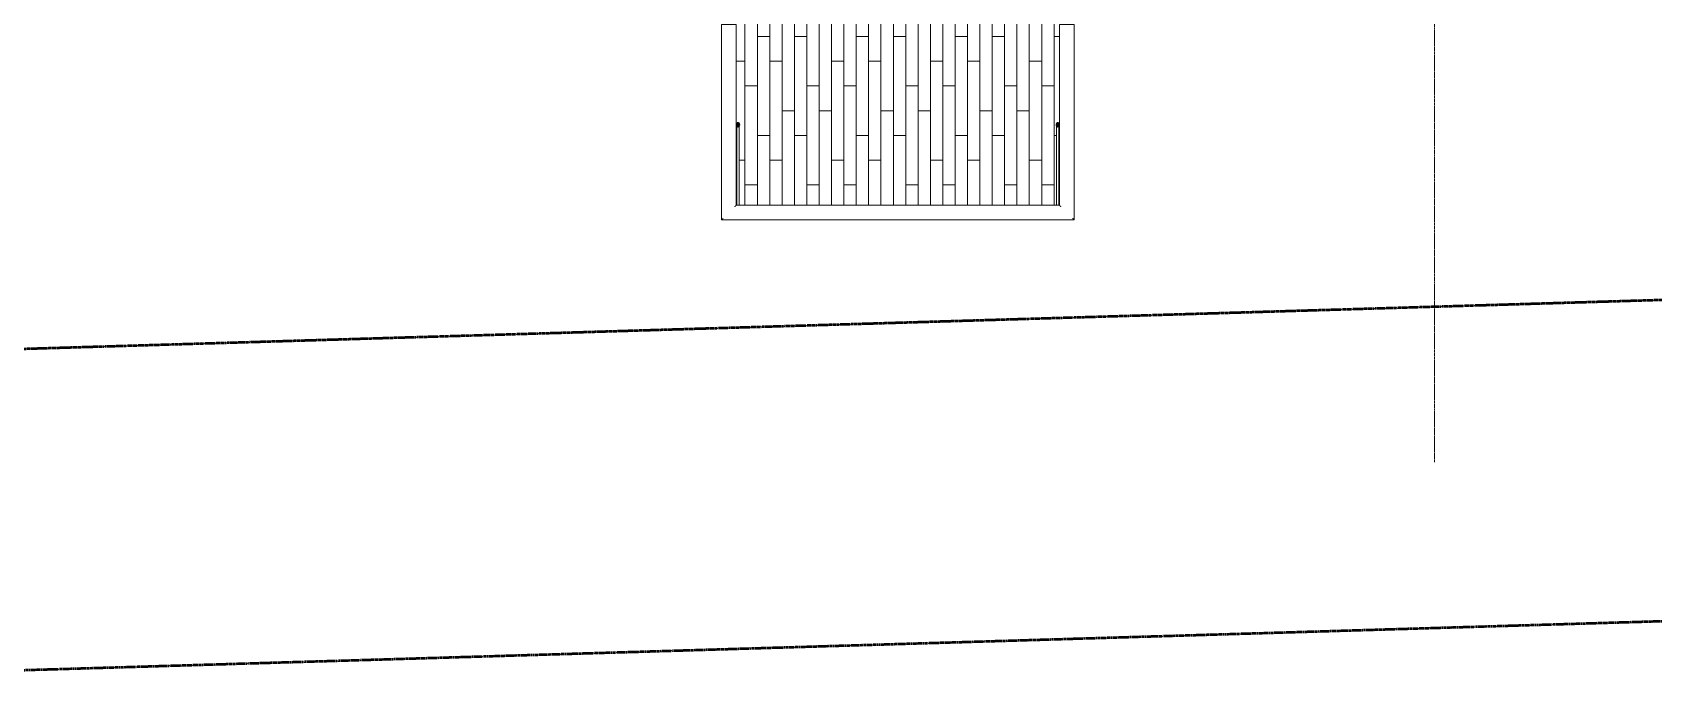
# Model space of a CAD drawing. Header units: inches. Extents: x -4235 to -464, y 9767 to 12463.
# Drawn here: x -3935 to -3410, y 9767 to 9975 of the extents above; entities that cross this region are included whole.
import ezdxf

# ---------------------------------------------------------------- set-up
doc = ezdxf.new("R2010")
doc.units = ezdxf.units.IN
doc.header["$MEASUREMENT"] = 0
for name, pattern in [('Dash 1_16_', [0.125, 0.0625, -0.0625]), ('Double Dash 3_8_', [1, 0.375, -0.125, 0.125, -0.125, 0.125, -0.125]), ('Grid Line 1_2_', [0.875, 0.5, -0.125, 0.125, -0.125])]:
    doc.linetypes.add(name, pattern=pattern)
for name, color, linetype, lineweight in [('A-FLOR-HRAL', 11, 'Continuous', 9), ('A-FLOR-PATT-1', 9, 'Continuous', 9), ('A-WALL-4', 113, 'Continuous', 50), ('A-WALL-5', 113, 'Continuous', 9), ('C-PROP-LINE', 91, 'Double Dash 3_8_', 50), ('C-PROP-LINE-1', 91, 'Dash 1_16_', 50), ('S-GRID-1', 1, 'Grid Line 1_2_', 9)]:
    doc.layers.add(name, color=color, linetype=linetype, lineweight=lineweight)

# ---------------------------------------------------------------- blocks, each defined once
blk = doc.blocks.new('Railing - Baluster_01-2700443-BACKGROUND - 3RD FLOOR')
at = {"layer": 'A-FLOR-HRAL'}
for p, q in [((-0.59, 1.18), (0.59, 1.18)), ((-0.59, 0.59), (-0.59, 1.18)), ((0.59, 1.18), (0.59, 0.59))]:
    blk.add_line(p, q, dxfattribs=at)
blk = doc.blocks.new('Railing - Railing-2700304-BACKGROUND - 3RD FLOOR')
at = {"layer": 'A-FLOR-HRAL'}
for p, q in [((-3711.97, 9977.83), (-3711.97, 9914.58)), ((-3711.97, 9977.83), (-3711.5, 9977.83)), ((-3711.5, 9977.83), (-3707.72, 9977.83)), ((-3707.72, 9977.83), (-3707.25, 9977.83)), ((-3707.25, 9919.3), (-3707.25, 9977.83)), ((-3602.65, 9977.83), (-3602.65, 9919.3)), ((-3602.65, 9977.83), (-3602.18, 9977.83)), ((-3602.18, 9977.83), (-3598.4, 9977.83)), ((-3598.4, 9977.83), (-3597.92, 9977.83)), ((-3597.92, 9914.58), (-3597.92, 9977.83)), ((-3602.65, 9919.3), (-3707.25, 9919.3)), ((-3711.97, 9914.58), (-3597.92, 9914.58))]:
    blk.add_line(p, q, dxfattribs=at)
for points, knots in [([(-3707.72, 9918.83), (-3707.68, 9918.87), (-3707.62, 9918.93), (-3707.54, 9919.01), (-3707.49, 9919.06), (-3707.46, 9919.09), (-3707.42, 9919.13), (-3707.39, 9919.16), (-3707.37, 9919.18), (-3707.34, 9919.21), (-3707.31, 9919.24), (-3707.28, 9919.27), (-3707.26, 9919.29), (-3707.25, 9919.3), (-3707.25, 9919.3)], [0, 0, 0, 0, 0.166667, 0.25, 0.333333, 0.375, 0.416667, 0.5, 0.541667, 0.583333, 0.666667, 0.75, 0.833333, 1, 1, 1, 1]), ([(-3602.18, 9918.83), (-3602.22, 9918.87), (-3602.28, 9918.93), (-3602.36, 9919.01), (-3602.4, 9919.06), (-3602.44, 9919.09), (-3602.47, 9919.13), (-3602.5, 9919.16), (-3602.53, 9919.18), (-3602.56, 9919.21), (-3602.59, 9919.24), (-3602.61, 9919.27), (-3602.64, 9919.29), (-3602.65, 9919.3), (-3602.65, 9919.3)], [0, 0, 0, 0, 0.166667, 0.25, 0.333333, 0.375, 0.416667, 0.5, 0.541667, 0.583333, 0.666667, 0.75, 0.833333, 1, 1, 1, 1]), ([(-3711.97, 9914.58), (-3711.97, 9914.58), (-3711.96, 9914.59), (-3711.94, 9914.61), (-3711.91, 9914.64), (-3711.88, 9914.67), (-3711.86, 9914.69), (-3711.83, 9914.72), (-3711.79, 9914.76), (-3711.75, 9914.8), (-3711.71, 9914.84), (-3711.67, 9914.88), (-3711.6, 9914.95), (-3711.54, 9915.01), (-3711.5, 9915.05)], [0, 0, 0, 0, 0.166667, 0.25, 0.333333, 0.416667, 0.458333, 0.5, 0.583333, 0.666667, 0.708333, 0.75, 0.833333, 1, 1, 1, 1]), ([(-3597.92, 9914.58), (-3597.92, 9914.58), (-3597.93, 9914.59), (-3597.96, 9914.61), (-3597.99, 9914.64), (-3598.01, 9914.67), (-3598.04, 9914.69), (-3598.07, 9914.72), (-3598.11, 9914.76), (-3598.15, 9914.8), (-3598.19, 9914.84), (-3598.22, 9914.88), (-3598.29, 9914.95), (-3598.35, 9915.01), (-3598.4, 9915.05)], [0, 0, 0, 0, 0.166667, 0.25, 0.333333, 0.416667, 0.458333, 0.5, 0.583333, 0.666667, 0.708333, 0.75, 0.833333, 1, 1, 1, 1])]:
    blk.add_open_spline(points, degree=3, knots=knots, dxfattribs=at)
blk.add_blockref('Railing - Baluster_01-2700443-BACKGROUND - 3RD FLOOR', (-3709.61, 9977.24))
blk = doc.blocks.new('Walls 55 - Walls 1-2574104-BACKGROUND - 3RD FLOOR')
at = {"layer": 'A-WALL-4', "flags": 128}
for points in [[(-3706.32, 9945.4), (-3706.33, 9945.5), (-3706.36, 9945.6), (-3706.41, 9945.69), (-3706.48, 9945.76), (-3706.56, 9945.8), (-3706.65, 9945.83), (-3706.74, 9945.83), (-3706.82, 9945.8), (-3706.9, 9945.76), (-3706.97, 9945.69), (-3707.02, 9945.6), (-3707.05, 9945.5), (-3707.07, 9945.4)], [(-3707.07, 9945.4), (-3707.05, 9945.3), (-3707.02, 9945.2), (-3706.97, 9945.11), (-3706.9, 9945.04), (-3706.82, 9945), (-3706.74, 9944.97), (-3706.65, 9944.97), (-3706.56, 9945), (-3706.48, 9945.04), (-3706.41, 9945.11), (-3706.36, 9945.2), (-3706.33, 9945.3), (-3706.32, 9945.4)]]:
    blk.add_lwpolyline(points, dxfattribs=at)
at = {"layer": 'A-WALL-5'}
for p, q in [((-3707.07, 9945.4), (-3707.07, 9919.3)), ((-3706.32, 9919.3), (-3706.32, 9945.4))]:
    blk.add_line(p, q, dxfattribs=at)
blk = doc.blocks.new('Walls 56 - Walls 1-2574123-BACKGROUND - 3RD FLOOR')
at = {"layer": 'A-WALL-4', "flags": 128}
for points in [[(-3602.82, 9945.4), (-3602.83, 9945.5), (-3602.86, 9945.6), (-3602.92, 9945.69), (-3602.98, 9945.76), (-3603.06, 9945.8), (-3603.15, 9945.83), (-3603.24, 9945.83), (-3603.33, 9945.8), (-3603.41, 9945.76), (-3603.48, 9945.69), (-3603.53, 9945.6), (-3603.56, 9945.5), (-3603.57, 9945.4)], [(-3603.57, 9945.4), (-3603.56, 9945.3), (-3603.53, 9945.2), (-3603.48, 9945.11), (-3603.41, 9945.04), (-3603.33, 9945), (-3603.24, 9944.97), (-3603.15, 9944.97), (-3603.06, 9945), (-3602.98, 9945.04), (-3602.92, 9945.11), (-3602.86, 9945.2), (-3602.83, 9945.3), (-3602.82, 9945.4)]]:
    blk.add_lwpolyline(points, dxfattribs=at)
at = {"layer": 'A-WALL-5'}
for p, q in [((-3603.57, 9945.4), (-3603.57, 9919.3)), ((-3602.82, 9919.3), (-3602.82, 9945.4))]:
    blk.add_line(p, q, dxfattribs=at)
blk = doc.blocks.new('Family - ___-1878357-BACKGROUND - 3RD FLOOR')
at = {"layer": 'C-PROP-LINE'}
for p, q in [((-3831.82, 9771.98), (-2096.45, 9823.93)), ((-3987.01, 9767.34), (-3860.72, 9771.12)), ((-3860.72, 9771.12), (-3831.82, 9771.98))]:
    blk.add_line(p, q, dxfattribs=at)
blk = doc.blocks.new('Family - ___-2855424-BACKGROUND - 3RD FLOOR')
at = {"layer": 'C-PROP-LINE-1'}
blk.add_line((-3987.11, 9871.38), (-600.6, 9972.76), dxfattribs=at)

msp = doc.modelspace()

# ---------------------------------------------------------------- hatches: boundary and pattern name
at = {"layer": 'A-FLOR-PATT-1'}
h = msp.add_hatch(dxfattribs=at)
h.set_pattern_fill('FP_11', color=256, style=0, pattern_type=2)
h.set_pattern_definition([(90, (-2936.413, 11021.939), (-4, 2e-16), []), (180, (-2936.413, 11021.939), (-8, -8), [4, -28]), (180, (-2940.413, 11037.939), (-8, -8), [4, -28])])
h.paths.add_polyline_path([(-3707.07, 9919.3), (-3707.02, 9945.6), (-3706.88, 9945.77), (-3706.82, 9945.8), (-3706.5, 9945.77), (-3706.41, 9945.69), (-3706.33, 9945.5), (-3706.32, 9945.03), (-3706.32, 9919.3), (-3603.57, 9919.3), (-3603.53, 9945.6), (-3603.38, 9945.77), (-3603.33, 9945.8), (-3603.01, 9945.77), (-3602.92, 9945.69), (-3602.83, 9945.5), (-3602.82, 9945.03), (-3602.82, 9919.3), (-3602.65, 9919.3), (-3602.63, 9977.83), (-3598.29, 9977.83), (-3598.29, 9979.83), (-3711.61, 9979.81), (-3711.61, 9977.83), (-3710.2, 9977.83), (-3710.2, 9978.42), (-3709.02, 9978.42), (-3709.02, 9977.83), (-3707.25, 9977.83), (-3707.21, 9919.3), (-3707.2, 9919.3)], flags=0)
h.paths.add_polyline_path([(-3706.65, 9944.97), (-3706.69, 9945), (-3706.69, 9944.97)], flags=0)

# ---------------------------------------------------------------- linework, layer by layer
at = {"layer": 'S-GRID-1'}
msp.add_line((-3481.32, 9836.18), (-3481.32, 12413.74), dxfattribs=at)

# ---------------------------------------------------------------- block references
at = {"layer": 'A-FLOR-HRAL'}
msp.add_blockref('Railing - Railing-2700304-BACKGROUND - 3RD FLOOR', (0, 0), dxfattribs=at)
at = {"layer": 'A-WALL-5'}
for name in ['Walls 55 - Walls 1-2574104-BACKGROUND - 3RD FLOOR', 'Walls 56 - Walls 1-2574123-BACKGROUND - 3RD FLOOR']:
    msp.add_blockref(name, (0, 0), dxfattribs=at)
at = {"layer": 'C-PROP-LINE'}
msp.add_blockref('Family - ___-1878357-BACKGROUND - 3RD FLOOR', (0, 0), dxfattribs=at)
at = {"layer": 'C-PROP-LINE-1'}
msp.add_blockref('Family - ___-2855424-BACKGROUND - 3RD FLOOR', (0, 0), dxfattribs=at)

doc.saveas('drawing.dxf')
